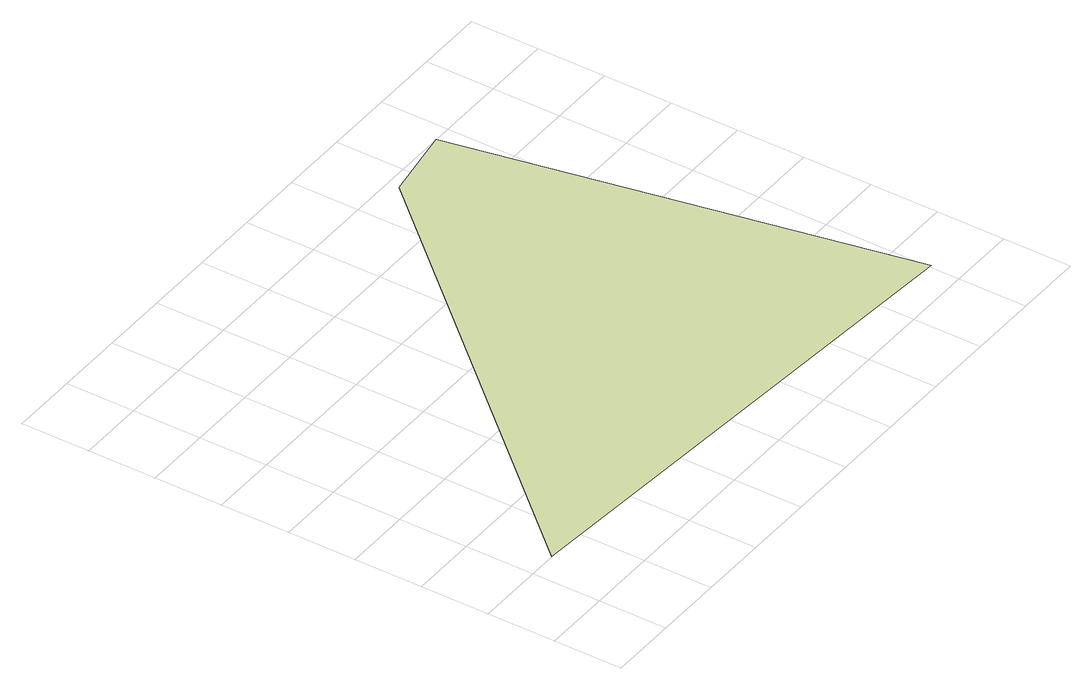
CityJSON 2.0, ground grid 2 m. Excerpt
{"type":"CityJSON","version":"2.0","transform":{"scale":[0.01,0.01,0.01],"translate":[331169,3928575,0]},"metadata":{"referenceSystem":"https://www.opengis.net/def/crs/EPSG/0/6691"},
"CityObjects":{
"landuse1":{"type":"LandUse","attributes":{"class":"212","LandUseDetailAttribute.orgLandUse":"20800","LandUseDetailAttribute.prefecture":"14","LandUseDetailAttribute.city":"14150","LandUseDetailAttribute.note":"都道府県","LandUseDetailAttribute.surveyYear":2015},"geometry":[{"type":"MultiSurface","lod":"1","boundaries":[[[0,1,2,3]]]}]}
},
"vertices":[
[1350,1401,0],[1134,1366,0],[86,201,0],[1609,89,0]
]}
